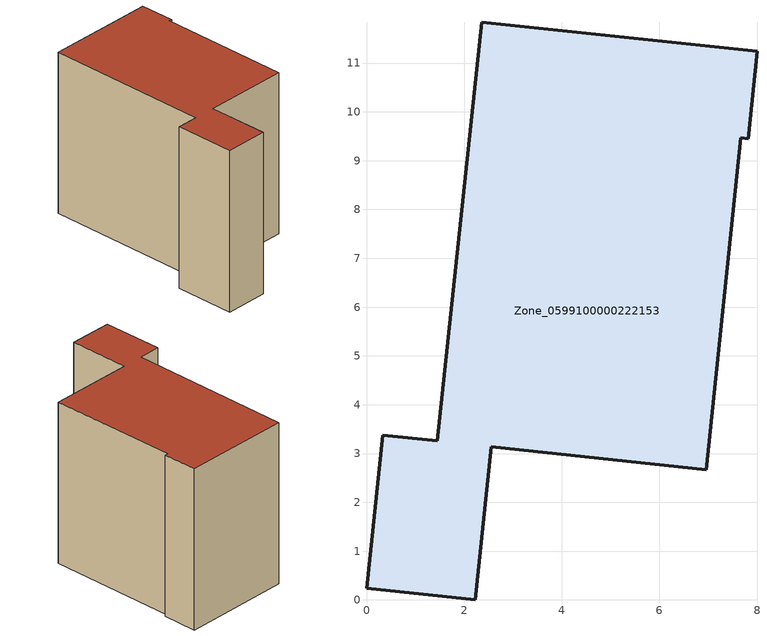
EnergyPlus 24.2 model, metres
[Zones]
Zone_0599100000222153
 floor ground (C_G): 2.23,0 0,0.24 0.33,3.38 1.45,3.26 2.36,11.84 8,11.24 7.82,9.45 7.67,9.47 6.96,2.67 2.56,3.14 z0
 wall outside (C_F): 1.45,3.26 0.33,3.38 0,0.24 2.23,0 2.56,3.14 6.96,2.67 7.67,9.47 7.82,9.45 8,11.24 2.36,11.84 1.45,3.26 z0:8.58
 roof outside (C_R): 8,11.24 2.36,11.84 1.45,3.26 0.33,3.38 0,0.24 2.23,0 2.56,3.14 6.96,2.67 7.67,9.47 7.82,9.45 z8.58
[BUILDING]
Pand.0599100000222153: North Axis=0; Terrain=City; Loads Convergence Tolerance Value=0.04; Temperature Convergence Tolerance Value=0.4; Solar Distribution=FullExterior; Maximum Number of Warmup Days=25; Minimum Number of Warmup Days=1
[Site:Location]
Rotterdam.The.Hague.AP_ZH_NLD Design_Conditions: Latitude=51.96; Longitude=4.45; Time Zone=1; Elevation=-4.5
[SITE:GROUNDTEMPERATURE:BUILDINGSURFACE]
18, 18, 18, 18, 18, 18, 18, 18, 18, 18, 18, 18
[MATERIAL] Thermal Absorptance=0.9; Solar Absorptance=0.7; Visible Absorptance=0.7
Name | Roughness | Thickness | Conductivity | Density | Specific Heat
G.TI.1975-1991 | MediumSmooth | 0.15 | 0.288461 | 540 | 1210
F.TI.1975-1991 | Rough | 0.3 | 0.230769 | 1920 | 840
R.TI.1975-1991 | MediumRough | 0.2 | 0.153846 | 1500 | 1000
[CONSTRUCTION]
C_G: G.TI.1975-1991
C_F: F.TI.1975-1991
C_R: R.TI.1975-1991
[ZONE]
Zone_0599100000222153: Type=1; Multiplier=1; Ceiling Height=Autocalculate; Volume=Autocalculate; Floor Area=autocalculate; Part of Total Floor Area=Yes
[ZONEINFILTRATION:DESIGNFLOWRATE]
Infil_Zone_0599100000222153: Zone or ZoneList or Space or SpaceList=Zone_0599100000222153; Schedule=AlwaysOn; Design Flow Rate Calculation Method=Flow/Area; Flow Rate per Floor Area=0.003; Constant Term Coefficient=1; Temperature Term Coefficient=0; Velocity Term Coefficient=0; Velocity Squared Term Coefficient=0
[HVACTEMPLATE:ZONE:IDEALLOADSAIRSYSTEM]
Zone_0599100000222153: Maximum Heating Supply Air Temperature=50; Minimum Cooling Supply Air Temperature=13; Maximum Heating Supply Air Humidity Ratio=0.0156; Minimum Cooling Supply Air Humidity Ratio=0.0077; Heating Limit=NoLimit; Cooling Limit=NoLimit; Dehumidification Control Type=ConstantSensibleHeatRatio; Cooling Sensible Heat Ratio=0.7; Dehumidification Setpoint=60; Humidification Control Type=None; Humidification Setpoint=30; Outdoor Air Method=None; Outdoor Air Flow Rate per Person=0.00944; Outdoor Air Flow Rate per Zone Floor Area=0; Outdoor Air Flow Rate per Zone=0; Demand Controlled Ventilation Type=None; Outdoor Air Economizer Type=NoEconomizer; Heat Recovery Type=None; Sensible Heat Recovery Effectiveness=0.7; Latent Heat Recovery Effectiveness=0.65
[ZONECONTROL:THERMOSTAT]
ThermostatControl_Zone_0599100000222153: Zone or ZoneList=Zone_0599100000222153; Control Type Schedule=DualSetpointControlType; Control 1=Thermostat_Zone_0599100000222153; Temperature Difference Between Cutout And Setpoint=0
[THERMOSTATSETPOINT:DUALSETPOINT]
Thermostat_Zone_0599100000222153: Heating Setpoint Temperature Schedule=HeatingSetpoint_Zone_0599100000222153; Cooling Setpoint Temperature Schedule=CoolingSetpoint_Zone_0599100000222153
[SCHEDULE:COMPACT]
HeatingSetpoint_Zone_0599100000222153: Through: 12/31, For: AllDays, Until: 24:00, 21
CoolingSetpoint_Zone_0599100000222153: Through: 12/31, For: AllDays, Until: 24:00, 24
DualSetpointControlType: Through: 12/31, For: AllDays, Until: 24:00, 4
AlwaysOn: Through: 12/31, For: AllDays, Until: 24:00, 1
